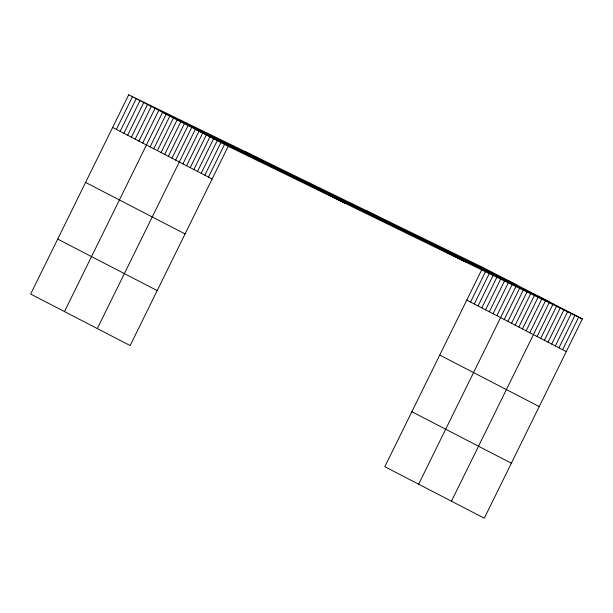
<?xml version="1.0" encoding="UTF-8"?>
<svg xmlns="http://www.w3.org/2000/svg" width="613" height="613" viewBox="0 0 613 613"><rect width="100%" height="100%" fill="white"/><g stroke="black" fill="none" stroke-linecap="round" stroke-linejoin="round"><path stroke-width="0.92" d="M128.699 94.793L30.65 294.064L130.148 345.571L228.197 146.308L128.699 94.793L482.852 267.429L582.35 318.936L484.301 518.207L384.803 466.692L482.033 269.099M116.386 129.412L132.462 96.739M120.14 131.358L136.216 98.685M123.903 133.305L139.979 100.632M127.657 135.251L143.733 102.578M131.42 137.197L147.495 104.524M135.174 139.143L151.25 106.47M138.936 141.09L155.012 108.417M142.699 143.036L158.767 110.363M64.48 311.573L162.529 112.309L516.682 284.938M150.101 146.867L166.177 114.202M153.748 148.76L169.824 116.087M157.395 150.645L173.471 117.972M161.043 152.537L177.119 119.864M164.698 154.422L180.774 121.749M168.345 156.315L184.421 123.642M171.992 158.2L188.068 125.527M175.64 160.093L191.716 127.42M97.314 328.576L195.363 129.305L549.516 301.941L451.467 501.204M182.935 163.87L199.01 131.197M186.582 165.755L202.658 133.082M190.229 167.648L206.305 134.975M193.877 169.533L209.952 136.86M197.524 171.425L213.6 138.753M201.179 173.31L217.255 140.638M204.826 175.203L220.902 142.53M208.474 177.088L224.55 144.415M470.539 302.04L485.787 271.046M474.301 303.987L490.369 271.321M478.056 305.933L494.132 273.268M481.818 307.879L497.066 276.884M485.573 309.826L500.821 278.831M489.335 311.772L504.583 280.777M493.09 313.718L509.165 281.045M496.852 315.664L512.928 282.991M418.633 484.209L516.269 285.781M504.254 319.496L519.916 287.666M507.901 321.388L523.571 289.558M511.556 323.273L527.218 291.443M515.204 325.166L530.866 293.336M518.851 327.051L534.513 295.221M522.498 328.943L538.16 297.113M526.146 330.828L542.221 298.163M529.793 332.721L545.869 300.048M537.088 336.499L553.164 303.826M540.735 338.384L556.811 305.718M544.382 340.276L560.458 307.603M548.037 342.161L564.106 309.496M551.685 344.054L567.761 311.381M555.332 345.939L571.408 313.274M558.979 347.832L575.055 315.159M562.627 349.716L578.703 317.051M228.197 146.308L582.35 318.936M365.984 210.458L465.482 261.973M245.575 151.763L345.065 203.278M466.777 300.094L566.274 351.609M112.623 127.466L212.121 178.973M439.728 355.073L539.225 406.588M85.575 182.444L185.065 233.951M411.859 411.714L511.349 463.229M57.699 239.085L157.196 290.6"/></g></svg>
